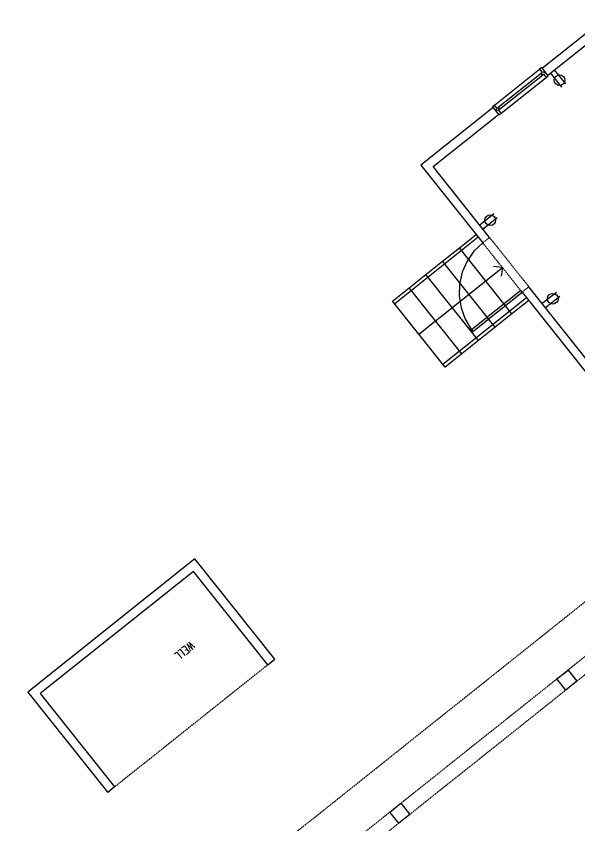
# Model space of a CAD drawing. Header units: inches. Extents: x -625442 to 34963, y -27993 to 66986.
# Drawn here: x -26366.5 to -26050, y 28478.1 to 28932.7 of the extents above; entities that cross this region are included whole.
import ezdxf

# ---------------------------------------------------------------- set-up
doc = ezdxf.new("R2010")
doc.units = ezdxf.units.IN
doc.header["$LTSCALE"] = 0.5
doc.header["$MEASUREMENT"] = 0
doc.linetypes.add('HIDDEN2', pattern=[0.1875, 0.125, -0.0625])
for name, color, linetype in [('0-TEXT', 30, 'Continuous'), ('A-ANNO-TEXT', 30, 'Continuous'), ('P-ABOVE', 201, 'HIDDEN2'), ('P-BELOW-LIGHT', 143, 'Continuous'), ('P-BELOW-MED', 145, 'Continuous'), ('P-DOOR', 51, 'Continuous'), ('P-RAILING', 60, 'Continuous'), ('P-WALL', 90, 'Continuous'), ('P-WINDOW', 213, 'Continuous')]:
    doc.layers.add(name, color=color, linetype=linetype)
doc.styles.add('sapa notes', font='romans.shx', dxfattribs={"width": 0.8})

msp = doc.modelspace()

# ---------------------------------------------------------------- linework, layer by layer
at = {"layer": 'A-ANNO-TEXT'}
for points in [[(-26140.39943, 28754.18306), (-26093.47465, 28791.57378), (-26098.42333, 28792.13336)], [(-26093.47465, 28791.57378), (-26094.15615, 28786.77811)]]:
    msp.add_lwpolyline(points, dxfattribs=at)
at = {"layer": 'P-ABOVE'}
for p, q in [((-25969.00538, 28635.36677), (-26363.17347, 28321.28474)), ((-25964.01995, 28629.11014), (-26358.18804, 28315.02811)), ((-26225.19069, 28568.54369), (-26311.21944, 28499.99404))]:
    msp.add_line(p, q, dxfattribs=at)
msp.add_lwpolyline([(-26104.50836, 28805.42091), (-26100.68318, 28808.46889), (-26078.61578, 28780.77464), (-26082.44095, 28777.72665)], close=True, dxfattribs=at)
msp.add_lwpolyline([(-25823.56734, 28465.68169), (-25743.80048, 28365.57551), (-26144.2252, 28046.50806), (-26378.12976, 28340.05465), (-25984.42069, 28653.77092)], dxfattribs=at)
at = {"layer": 'P-BELOW-LIGHT'}
msp.add_lwpolyline([(-26070.40955, 28900.13348), (-26068.94652, 28898.29739), (-26067.72246, 28899.27275), (-26071.38004, 28903.86296), (-26072.6041, 28902.8876), (-26071.14107, 28901.05152), (-26071.7531, 28900.56384), (-26071.02158, 28899.6458)], close=True, dxfattribs=at)
for points in [[(-26097.85025, 28882.7709), (-26072.6041, 28902.8876)], [(-26070.52904, 28901.53919), (-26069.79752, 28900.62115)], [(-26060.09642, 28892.84159), (-26066.43623, 28900.79796)], [(-26057.80132, 28894.67039), (-26064.14113, 28902.62675)], [(-26094.19266, 28878.18069), (-26095.6557, 28880.01678), (-26095.04367, 28880.50445), (-26095.77519, 28881.4225), (-26096.38721, 28880.93482), (-26097.85025, 28882.7709), (-26099.0743, 28881.79555), (-26095.41672, 28877.20534), (-26094.19266, 28878.18069), (-26068.94652, 28898.29739)], [(-26096.26772, 28879.5291), (-26096.99924, 28880.44714)], [(-26098.2132, 28821.69401), (-26106.16956, 28815.35421)], [(-26096.38441, 28819.39891), (-26104.34077, 28813.0591)], [(-26063.10041, 28777.62801), (-26071.05677, 28771.28821)], [(-26061.27162, 28775.33291), (-26069.22798, 28768.9931)]]:
    msp.add_lwpolyline(points, dxfattribs=at)
for centre in [(-26061.36687, 28896.74639), (-26100.2892, 28818.12847), (-26065.17642, 28774.06247)]:
    msp.add_circle(centre, 3.00568, dxfattribs=at)
at = {"layer": 'P-BELOW-MED'}
for points in [[(-26078.70188, 28773.03418), (-26088.08683, 28765.55603), (-26117.63238, 28802.63524), (-26108.24743, 28810.11339)], [(-26088.08683, 28765.55603), (-26097.47179, 28758.07789), (-26127.01734, 28795.1571), (-26117.63238, 28802.63524)], [(-26097.47179, 28758.07789), (-26106.85674, 28750.59974), (-26136.40229, 28787.67896), (-26127.01734, 28795.1571)], [(-26106.85674, 28750.59974), (-26116.2417, 28743.1216), (-26145.78725, 28780.20081), (-26136.40229, 28787.67896)], [(-26116.2417, 28743.1216), (-26125.62665, 28735.64346), (-26155.1722, 28772.72267), (-26145.78725, 28780.20081)]]:
    msp.add_lwpolyline(points, dxfattribs=at)
at = {"layer": 'P-DOOR'}
msp.add_lwpolyline([(-26104.50836, 28805.42091), (-26109.49784, 28800.69471), (-26113.32788, 28795.1413), (-26116.12038, 28788.91369), (-26117.56934, 28782.25571), (-26117.76559, 28775.59531), (-26116.70913, 28768.93247), (-26114.36887, 28762.54213), (-26110.86672, 28756.57729)], dxfattribs=at)
msp.add_lwpolyline([(-26083.17247, 28778.64469), (-26110.86672, 28756.57729), (-26110.13521, 28755.65924), (-26082.44095, 28777.72665)], close=True, dxfattribs=at)
at = {"layer": 'P-RAILING'}
for p, q in [((-26107.00107, 28808.54923), (-26153.92584, 28771.15851)), ((-26079.94823, 28774.59833), (-26126.87301, 28737.20762))]:
    msp.add_line(p, q, dxfattribs=at)
at = {"layer": 'P-WALL'}
for p, q in [((-26225.19069, 28568.54369), (-26221.28029, 28571.65958)), ((-26311.21944, 28499.99404), (-26315.12983, 28496.87815))]:
    msp.add_line(p, q, dxfattribs=at)
for points in [[(-26034.29262, 28932.66459), (-26071.01429, 28903.40394)], [(-26067.9663, 28899.57876), (-26031.24464, 28928.83941)], [(-26098.70854, 28881.33653), (-26139.25538, 28849.02789), (-26104.50836, 28805.42091)], [(-26100.68318, 28808.46889), (-26132.38223, 28848.2507), (-26095.66056, 28877.51135)], [(-26082.44095, 28777.72665), (-26034.28279, 28717.28891)], [(-26030.45762, 28720.33689), (-26078.61578, 28780.77464)], [(-26221.28029, 28571.65958), (-26266.14915, 28627.96931), (-26359.99869, 28553.18787), (-26315.12983, 28496.87815)], [(-26225.19069, 28568.54369), (-26266.94366, 28620.94302), (-26352.9724, 28552.39337), (-26311.21944, 28499.99404)]]:
    msp.add_lwpolyline(points, dxfattribs=at)
for points in [[(-26051.61286, 28559.31413), (-26057.8695, 28554.3287), (-26062.85493, 28560.58534), (-26056.59829, 28565.57077)], [(-26145.46241, 28484.53269), (-26151.71904, 28479.54727), (-26156.70447, 28485.8039), (-26150.44784, 28490.78933)]]:
    msp.add_lwpolyline(points, close=True, dxfattribs=at)
at = {"layer": 'P-WINDOW'}
msp.add_lwpolyline([(-26095.04367, 28880.50445), (-26071.02158, 28899.6458), (-26071.7531, 28900.56384), (-26095.77519, 28881.4225)], close=True, dxfattribs=at)

# ---------------------------------------------------------------- texts
at = {"layer": '0-TEXT', "style": 'sapa notes', "width": 0.8}
msp.add_text('WELL', height=4.4955, rotation=218.548628, dxfattribs=at).set_placement((-26268.66884, 28581.85401))

doc.saveas('drawing.dxf')
